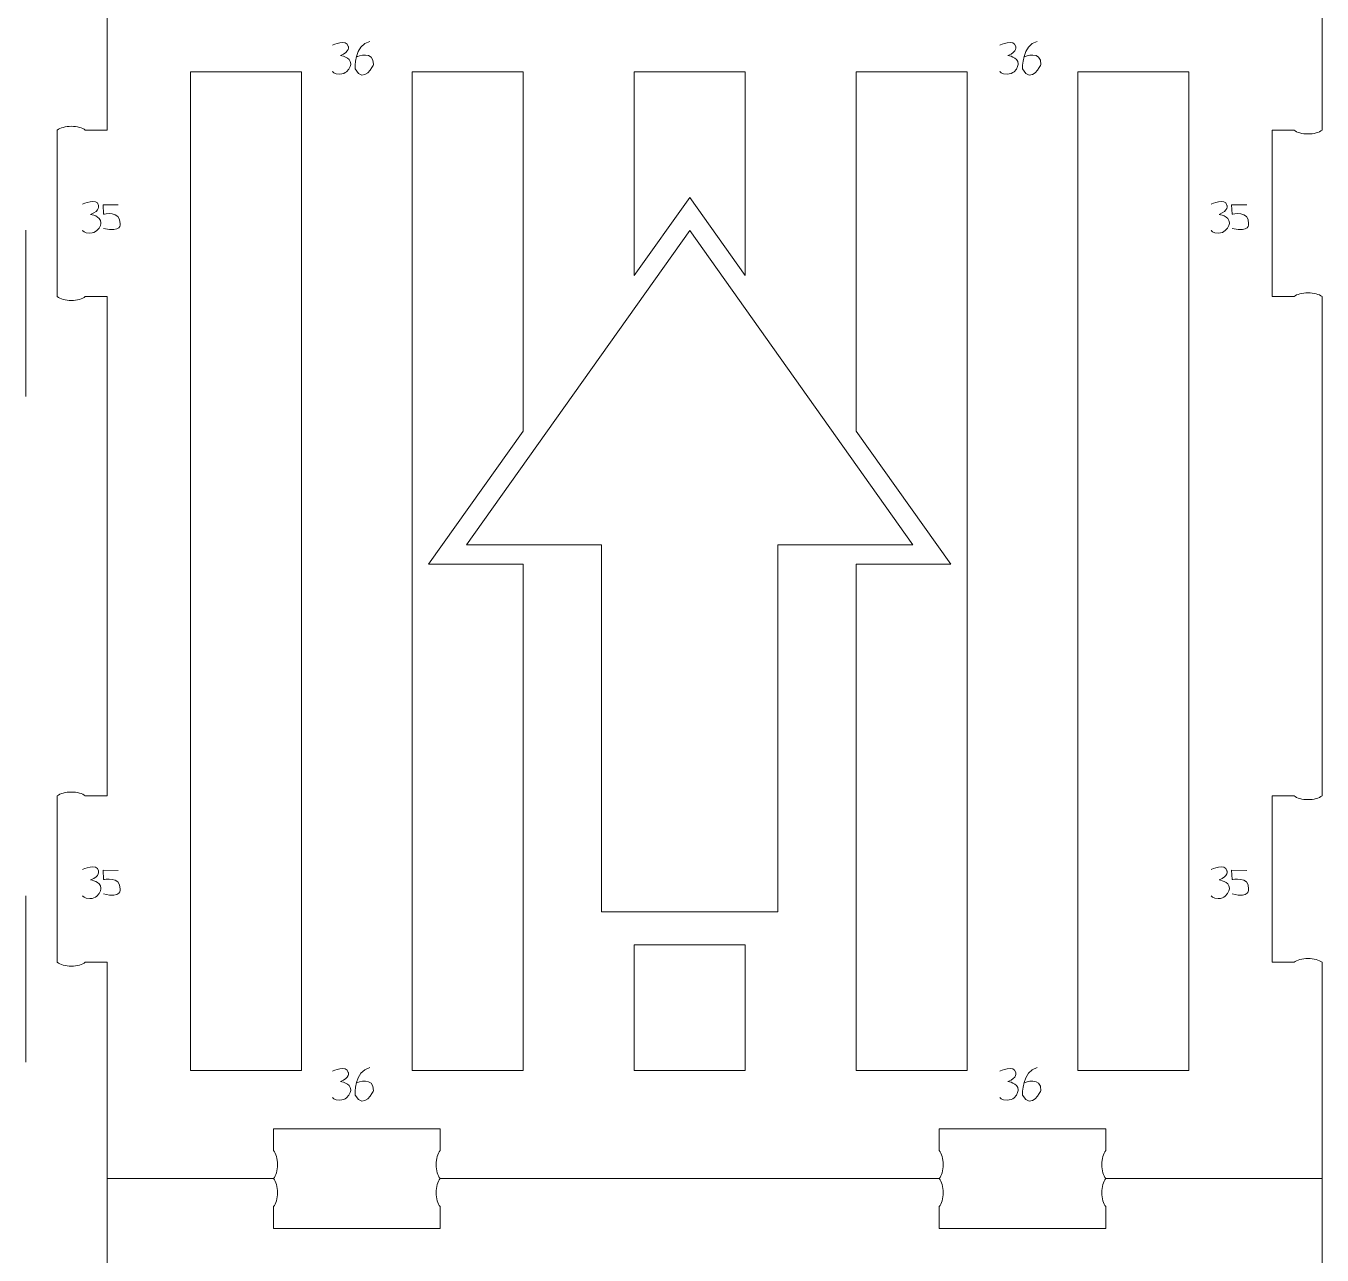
# Model space of a CAD drawing. Header units: centimetres. Extents: x -25 to 25, y -32.5 to 32.5.
# Drawn here: x 6.64 to 14.42, y 5.21 to 12.59 of the extents above; entities that cross this region are included whole.
import ezdxf

# ---------------------------------------------------------------- set-up
doc = ezdxf.new("R2010")
doc.units = ezdxf.units.CM
doc.header["$MEASUREMENT"] = 0
doc.layers.add('Capa 1', color=7, linetype='Continuous')

msp = doc.modelspace()

# ---------------------------------------------------------------- linework, layer by layer
at = {"layer": 'Capa 1', "color": 250, "lineweight": 20}
for points, knots in [([(6.99238, 11.96753), (6.99238, 11.96753), (7.12394, 11.96759), (7.12394, 11.96759), (7.12394, 11.96759), (7.12394, 11.96759), (7.12394, 12.96759), (7.12394, 12.96759), (7.12394, 12.96759), (7.12394, 12.96759), (8.12394, 12.96759), (8.12394, 12.96759)], [0, 0, 0, 0, 0.25, 0.25, 0.25, 0.25, 0.5, 0.5, 0.5, 0.5, 1, 1, 1, 1]), ([(13.12394, 12.96759), (13.12394, 12.96759), (14.12394, 12.96759), (14.12394, 12.96759), (14.12394, 12.96759), (14.12394, 12.96759), (14.42394, 12.96759), (14.42394, 12.96759), (14.42394, 12.96759), (14.42394, 12.96759), (14.42394, 11.96759), (14.42394, 11.96759)], [0, 0, 0, 0, 0.25, 0.25, 0.25, 0.25, 0.5, 0.5, 0.5, 0.5, 1, 1, 1, 1]), ([(6.82394, 11.96759), (6.84172, 11.98144), (6.87281, 11.9906), (6.90817, 11.99059), (6.90817, 11.99059), (6.94352, 11.99058), (6.97461, 11.98139), (6.99238, 11.96753)], [0, 0, 0, 0, 0.3333333, 0.3333333, 0.3333333, 0.3333333, 1, 1, 1, 1]), ([(14.2555, 11.96765), (14.2555, 11.96765), (14.12394, 11.96759), (14.12394, 11.96759), (14.12394, 11.96759), (14.12394, 11.96759), (14.12394, 10.96759), (14.12394, 10.96759), (14.12394, 10.96759), (14.12394, 10.96759), (14.2555, 10.96765), (14.2555, 10.96765)], [0, 0, 0, 0, 0.25, 0.25, 0.25, 0.25, 0.5, 0.5, 0.5, 0.5, 1, 1, 1, 1]), ([(14.2555, 11.96765), (14.27327, 11.95379), (14.30435, 11.94461), (14.33971, 11.9446), (14.33971, 11.9446), (14.37507, 11.94459), (14.40615, 11.95375), (14.42394, 11.9676)], [0, 0, 0, 0, 0.3333333, 0.3333333, 0.3333333, 0.3333333, 1, 1, 1, 1]), ([(14.2555, 10.96765), (14.27328, 10.9815), (14.30437, 10.99066), (14.33973, 10.99065), (14.33973, 10.99065), (14.37508, 10.99064), (14.40617, 10.98145), (14.42394, 10.96759)], [0, 0, 0, 0, 0.3333333, 0.3333333, 0.3333333, 0.3333333, 1, 1, 1, 1]), ([(6.82394, 10.96759), (6.84171, 10.95373), (6.87279, 10.94455), (6.90815, 10.94454), (6.90815, 10.94454), (6.94351, 10.94453), (6.97459, 10.95369), (6.99238, 10.96754)], [0, 0, 0, 0, 0.3333333, 0.3333333, 0.3333333, 0.3333333, 1, 1, 1, 1]), ([(6.99238, 7.96753), (6.99238, 7.96753), (7.12394, 7.96759), (7.12394, 7.96759), (7.12394, 7.96759), (7.12394, 7.96759), (7.12394, 10.96759), (7.12394, 10.96759), (7.12394, 10.96759), (7.12394, 10.96759), (6.99238, 10.96754), (6.99238, 10.96754)], [0, 0, 0, 0, 0.25, 0.25, 0.25, 0.25, 0.5, 0.5, 0.5, 0.5, 1, 1, 1, 1]), ([(6.82394, 7.96759), (6.84172, 7.98144), (6.87281, 7.9906), (6.90817, 7.99059), (6.90817, 7.99059), (6.94352, 7.99058), (6.97461, 7.98139), (6.99238, 7.96753)], [0, 0, 0, 0, 0.3333333, 0.3333333, 0.3333333, 0.3333333, 1, 1, 1, 1]), ([(14.2555, 7.96765), (14.2555, 7.96765), (14.12394, 7.96759), (14.12394, 7.96759), (14.12394, 7.96759), (14.12394, 7.96759), (14.12394, 6.96759), (14.12394, 6.96759), (14.12394, 6.96759), (14.12394, 6.96759), (14.2555, 6.96765), (14.2555, 6.96765)], [0, 0, 0, 0, 0.25, 0.25, 0.25, 0.25, 0.5, 0.5, 0.5, 0.5, 1, 1, 1, 1]), ([(14.2555, 7.96765), (14.27327, 7.95379), (14.30435, 7.94461), (14.33971, 7.9446), (14.33971, 7.9446), (14.37507, 7.94459), (14.40615, 7.95375), (14.42394, 7.9676)], [0, 0, 0, 0, 0.3333333, 0.3333333, 0.3333333, 0.3333333, 1, 1, 1, 1]), ([(6.82394, 6.96759), (6.84171, 6.95373), (6.87279, 6.94455), (6.90815, 6.94454), (6.90815, 6.94454), (6.94351, 6.94453), (6.97459, 6.95369), (6.99238, 6.96754)], [0, 0, 0, 0, 0.3333333, 0.3333333, 0.3333333, 0.3333333, 1, 1, 1, 1]), ([(7.12394, 5.66759), (7.12394, 5.66759), (7.12394, 5.96759), (7.12394, 5.96759), (7.12394, 5.96759), (7.12394, 5.96759), (7.12394, 6.96759), (7.12394, 6.96759), (7.12394, 6.96759), (7.12394, 6.96759), (6.99238, 6.96754), (6.99238, 6.96754)], [0, 0, 0, 0, 0.25, 0.25, 0.25, 0.25, 0.5, 0.5, 0.5, 0.5, 1, 1, 1, 1]), ([(14.2555, 6.96765), (14.27328, 6.9815), (14.30437, 6.99066), (14.33973, 6.99065), (14.33973, 6.99065), (14.37508, 6.99064), (14.40617, 6.98145), (14.42394, 6.96759)], [0, 0, 0, 0, 0.3333333, 0.3333333, 0.3333333, 0.3333333, 1, 1, 1, 1]), ([(14.42394, 6.96759), (14.42394, 6.96759), (14.42394, 5.96759), (14.42394, 5.96759), (14.42394, 5.96759), (14.42394, 5.96759), (14.42394, 5.66759), (14.42394, 5.66759)], [0, 0, 0, 0, 0.3333333, 0.3333333, 0.3333333, 0.3333333, 1, 1, 1, 1]), ([(9.124, 5.83603), (9.124, 5.83603), (9.12394, 5.96759), (9.12394, 5.96759), (9.12394, 5.96759), (9.12394, 5.96759), (8.12394, 5.96759), (8.12394, 5.96759), (8.12394, 5.96759), (8.12394, 5.96759), (8.12399, 5.83603), (8.12399, 5.83603)], [0, 0, 0, 0, 0.25, 0.25, 0.25, 0.25, 0.5, 0.5, 0.5, 0.5, 1, 1, 1, 1]), ([(13.124, 5.83603), (13.124, 5.83603), (13.12394, 5.96759), (13.12394, 5.96759), (13.12394, 5.96759), (13.12394, 5.96759), (12.12394, 5.96759), (12.12394, 5.96759), (12.12394, 5.96759), (12.12394, 5.96759), (12.12399, 5.83603), (12.12399, 5.83603)], [0, 0, 0, 0, 0.25, 0.25, 0.25, 0.25, 0.5, 0.5, 0.5, 0.5, 1, 1, 1, 1]), ([(8.12394, 5.66759), (8.1378, 5.68536), (8.14698, 5.71644), (8.14699, 5.7518), (8.14699, 5.7518), (8.147, 5.78716), (8.13784, 5.81824), (8.12399, 5.83603)], [0, 0, 0, 0, 0.3333333, 0.3333333, 0.3333333, 0.3333333, 1, 1, 1, 1]), ([(9.12394, 5.66759), (9.11009, 5.68537), (9.10093, 5.71646), (9.10094, 5.75182), (9.10094, 5.75182), (9.10095, 5.78717), (9.11014, 5.81826), (9.124, 5.83603)], [0, 0, 0, 0, 0.3333333, 0.3333333, 0.3333333, 0.3333333, 1, 1, 1, 1]), ([(12.12394, 5.66759), (12.1378, 5.68536), (12.14698, 5.71644), (12.14699, 5.7518), (12.14699, 5.7518), (12.147, 5.78716), (12.13784, 5.81824), (12.12399, 5.83603)], [0, 0, 0, 0, 0.3333333, 0.3333333, 0.3333333, 0.3333333, 1, 1, 1, 1]), ([(13.12394, 5.66759), (13.11009, 5.68537), (13.10093, 5.71646), (13.10094, 5.75182), (13.10094, 5.75182), (13.10095, 5.78717), (13.11014, 5.81826), (13.124, 5.83603)], [0, 0, 0, 0, 0.3333333, 0.3333333, 0.3333333, 0.3333333, 1, 1, 1, 1]), ([(6.99238, 4.66753), (6.99238, 4.66753), (7.12394, 4.66759), (7.12394, 4.66759), (7.12394, 4.66759), (7.12394, 4.66759), (7.12394, 5.66759), (7.12394, 5.66759), (7.12394, 5.66759), (7.12394, 5.66759), (8.12394, 5.66759), (8.12394, 5.66759)], [0, 0, 0, 0, 0.25, 0.25, 0.25, 0.25, 0.5, 0.5, 0.5, 0.5, 1, 1, 1, 1]), ([(8.12389, 5.49915), (8.13775, 5.51692), (8.14693, 5.548), (8.14694, 5.58336), (8.14694, 5.58336), (8.14695, 5.61872), (8.13779, 5.6498), (8.12394, 5.66759)], [0, 0, 0, 0, 0.3333333, 0.3333333, 0.3333333, 0.3333333, 1, 1, 1, 1]), ([(9.12389, 5.49915), (9.11004, 5.51693), (9.10088, 5.54802), (9.10089, 5.58338), (9.10089, 5.58338), (9.1009, 5.61873), (9.11009, 5.64982), (9.12395, 5.66759)], [0, 0, 0, 0, 0.3333333, 0.3333333, 0.3333333, 0.3333333, 1, 1, 1, 1]), ([(12.12389, 5.49915), (12.13775, 5.51692), (12.14693, 5.548), (12.14694, 5.58336), (12.14694, 5.58336), (12.14695, 5.61872), (12.13779, 5.6498), (12.12394, 5.66759)], [0, 0, 0, 0, 0.3333333, 0.3333333, 0.3333333, 0.3333333, 1, 1, 1, 1]), ([(13.12389, 5.49915), (13.11004, 5.51693), (13.10088, 5.54802), (13.10089, 5.58338), (13.10089, 5.58338), (13.1009, 5.61873), (13.11009, 5.64982), (13.12395, 5.66759)], [0, 0, 0, 0, 0.3333333, 0.3333333, 0.3333333, 0.3333333, 1, 1, 1, 1]), ([(13.12394, 5.66759), (13.12394, 5.66759), (14.12394, 5.66759), (14.12394, 5.66759), (14.12394, 5.66759), (14.12394, 5.66759), (14.42394, 5.66759), (14.42394, 5.66759), (14.42394, 5.66759), (14.42394, 5.66759), (14.42394, 4.66759), (14.42394, 4.66759)], [0, 0, 0, 0, 0.25, 0.25, 0.25, 0.25, 0.5, 0.5, 0.5, 0.5, 1, 1, 1, 1]), ([(8.12389, 5.49915), (8.12389, 5.49915), (8.12394, 5.36759), (8.12394, 5.36759), (8.12394, 5.36759), (8.12394, 5.36759), (9.12394, 5.36759), (9.12394, 5.36759), (9.12394, 5.36759), (9.12394, 5.36759), (9.12389, 5.49915), (9.12389, 5.49915)], [0, 0, 0, 0, 0.25, 0.25, 0.25, 0.25, 0.5, 0.5, 0.5, 0.5, 1, 1, 1, 1]), ([(12.12389, 5.49915), (12.12389, 5.49915), (12.12394, 5.36759), (12.12394, 5.36759), (12.12394, 5.36759), (12.12394, 5.36759), (13.12394, 5.36759), (13.12394, 5.36759), (13.12394, 5.36759), (13.12394, 5.36759), (13.12389, 5.49915), (13.12389, 5.49915)], [0, 0, 0, 0, 0.25, 0.25, 0.25, 0.25, 0.5, 0.5, 0.5, 0.5, 1, 1, 1, 1])]:
    msp.add_open_spline(points, degree=3, knots=knots, dxfattribs=at)
at = {"layer": 'Capa 1', "color": 22, "lineweight": 5}
for points, knots in [([(8.47742, 12.32112), (8.47742, 12.32112), (8.48465, 12.30264), (8.5207, 12.30384), (8.5207, 12.30384), (8.53941, 12.30446), (8.55281, 12.31115), (8.56253, 12.3188), (8.56253, 12.3188), (8.58623, 12.3375), (8.58745, 12.36654), (8.58745, 12.36654), (8.58745, 12.36654), (8.58623, 12.40825), (8.52501, 12.41629), (8.52501, 12.41629), (8.52501, 12.41629), (8.58497, 12.43858), (8.5726, 12.47071), (8.5726, 12.47071), (8.5726, 12.47071), (8.56396, 12.52014), (8.47742, 12.47815), (8.47742, 12.47815)], [0, 0, 0, 0, 0.1428571, 0.1428571, 0.1428571, 0.1428571, 0.2857143, 0.2857143, 0.2857143, 0.2857143, 0.4285714, 0.4285714, 0.4285714, 0.4285714, 0.5714286, 0.5714286, 0.5714286, 0.5714286, 0.7142857, 0.7142857, 0.7142857, 0.7142857, 1, 1, 1, 1]), ([(8.62468, 12.4094), (8.62468, 12.4094), (8.72852, 12.44995), (8.72357, 12.36129), (8.72357, 12.36129), (8.72357, 12.36129), (8.66838, 12.23952), (8.61312, 12.33521), (8.61312, 12.33521), (8.61312, 12.33521), (8.60818, 12.48028), (8.70209, 12.50004)], [0, 0, 0, 0, 0.25, 0.25, 0.25, 0.25, 0.5, 0.5, 0.5, 0.5, 1, 1, 1, 1]), ([(12.48807, 12.32112), (12.48807, 12.32112), (12.4953, 12.30264), (12.53135, 12.30384), (12.53135, 12.30384), (12.55006, 12.30446), (12.56346, 12.31115), (12.57318, 12.3188), (12.57318, 12.3188), (12.59688, 12.3375), (12.5981, 12.36654), (12.5981, 12.36654), (12.5981, 12.36654), (12.59688, 12.40825), (12.53566, 12.41629), (12.53566, 12.41629), (12.53566, 12.41629), (12.59562, 12.43858), (12.58325, 12.47071), (12.58325, 12.47071), (12.58325, 12.47071), (12.57461, 12.52014), (12.48807, 12.47815), (12.48807, 12.47815)], [0, 0, 0, 0, 0.1428571, 0.1428571, 0.1428571, 0.1428571, 0.2857143, 0.2857143, 0.2857143, 0.2857143, 0.4285714, 0.4285714, 0.4285714, 0.4285714, 0.5714286, 0.5714286, 0.5714286, 0.5714286, 0.7142857, 0.7142857, 0.7142857, 0.7142857, 1, 1, 1, 1]), ([(12.63533, 12.4094), (12.63533, 12.4094), (12.73917, 12.44995), (12.73422, 12.36129), (12.73422, 12.36129), (12.73422, 12.36129), (12.67903, 12.23952), (12.62377, 12.33521), (12.62377, 12.33521), (12.62377, 12.33521), (12.61883, 12.48028), (12.71274, 12.50004)], [0, 0, 0, 0, 0.25, 0.25, 0.25, 0.25, 0.5, 0.5, 0.5, 0.5, 1, 1, 1, 1]), ([(6.97628, 11.36596), (6.97628, 11.36596), (6.98351, 11.34748), (7.01956, 11.34868), (7.01956, 11.34868), (7.03827, 11.3493), (7.05167, 11.35599), (7.06139, 11.36364), (7.06139, 11.36364), (7.08509, 11.38234), (7.08631, 11.41138), (7.08631, 11.41138), (7.08631, 11.41138), (7.08509, 11.45309), (7.02387, 11.46113), (7.02387, 11.46113), (7.02387, 11.46113), (7.08383, 11.48342), (7.07146, 11.51555), (7.07146, 11.51555), (7.07146, 11.51555), (7.06282, 11.56498), (6.97628, 11.52299), (6.97628, 11.52299)], [0, 0, 0, 0, 0.1428571, 0.1428571, 0.1428571, 0.1428571, 0.2857143, 0.2857143, 0.2857143, 0.2857143, 0.4285714, 0.4285714, 0.4285714, 0.4285714, 0.5714286, 0.5714286, 0.5714286, 0.5714286, 0.7142857, 0.7142857, 0.7142857, 0.7142857, 1, 1, 1, 1]), ([(13.75726, 11.36596), (13.75726, 11.36596), (13.76449, 11.34748), (13.80054, 11.34868), (13.80054, 11.34868), (13.81925, 11.3493), (13.83265, 11.35599), (13.84237, 11.36364), (13.84237, 11.36364), (13.86607, 11.38234), (13.86729, 11.41138), (13.86729, 11.41138), (13.86729, 11.41138), (13.86607, 11.45309), (13.80485, 11.46113), (13.80485, 11.46113), (13.80485, 11.46113), (13.86481, 11.48342), (13.85244, 11.51555), (13.85244, 11.51555), (13.85244, 11.51555), (13.8438, 11.56498), (13.75726, 11.52299), (13.75726, 11.52299)], [0, 0, 0, 0, 0.1428571, 0.1428571, 0.1428571, 0.1428571, 0.2857143, 0.2857143, 0.2857143, 0.2857143, 0.4285714, 0.4285714, 0.4285714, 0.4285714, 0.5714286, 0.5714286, 0.5714286, 0.5714286, 0.7142857, 0.7142857, 0.7142857, 0.7142857, 1, 1, 1, 1]), ([(7.19032, 11.51833), (7.19032, 11.51833), (7.09885, 11.51888), (7.09885, 11.51888), (7.09885, 11.51888), (7.09885, 11.51888), (7.10214, 11.4625), (7.10214, 11.4625)], [0, 0, 0, 0, 0.3333333, 0.3333333, 0.3333333, 0.3333333, 1, 1, 1, 1]), ([(7.10214, 11.4625), (7.10214, 11.4625), (7.20723, 11.48656), (7.20105, 11.40533), (7.20105, 11.40533), (7.20105, 11.40533), (7.21216, 11.34964), (7.10214, 11.37685)], [0, 0, 0, 0, 0.3333333, 0.3333333, 0.3333333, 0.3333333, 1, 1, 1, 1]), ([(13.9713, 11.51833), (13.9713, 11.51833), (13.87983, 11.51888), (13.87983, 11.51888), (13.87983, 11.51888), (13.87983, 11.51888), (13.88312, 11.4625), (13.88312, 11.4625)], [0, 0, 0, 0, 0.3333333, 0.3333333, 0.3333333, 0.3333333, 1, 1, 1, 1]), ([(13.88312, 11.4625), (13.88312, 11.4625), (13.98821, 11.48656), (13.98203, 11.40533), (13.98203, 11.40533), (13.98203, 11.40533), (13.99314, 11.34964), (13.88312, 11.37685)], [0, 0, 0, 0, 0.3333333, 0.3333333, 0.3333333, 0.3333333, 1, 1, 1, 1]), ([(6.97628, 7.3674), (6.97628, 7.3674), (6.98351, 7.34892), (7.01956, 7.35012), (7.01956, 7.35012), (7.03827, 7.35074), (7.05167, 7.35743), (7.06139, 7.36508), (7.06139, 7.36508), (7.08509, 7.38378), (7.08631, 7.41282), (7.08631, 7.41282), (7.08631, 7.41282), (7.08509, 7.45453), (7.02387, 7.46257), (7.02387, 7.46257), (7.02387, 7.46257), (7.08383, 7.48486), (7.07146, 7.51699), (7.07146, 7.51699), (7.07146, 7.51699), (7.06282, 7.56642), (6.97628, 7.52443), (6.97628, 7.52443)], [0, 0, 0, 0, 0.1428571, 0.1428571, 0.1428571, 0.1428571, 0.2857143, 0.2857143, 0.2857143, 0.2857143, 0.4285714, 0.4285714, 0.4285714, 0.4285714, 0.5714286, 0.5714286, 0.5714286, 0.5714286, 0.7142857, 0.7142857, 0.7142857, 0.7142857, 1, 1, 1, 1]), ([(13.75726, 7.3674), (13.75726, 7.3674), (13.76449, 7.34892), (13.80054, 7.35012), (13.80054, 7.35012), (13.81925, 7.35074), (13.83265, 7.35743), (13.84237, 7.36508), (13.84237, 7.36508), (13.86607, 7.38378), (13.86729, 7.41282), (13.86729, 7.41282), (13.86729, 7.41282), (13.86607, 7.45453), (13.80485, 7.46257), (13.80485, 7.46257), (13.80485, 7.46257), (13.86481, 7.48486), (13.85244, 7.51699), (13.85244, 7.51699), (13.85244, 7.51699), (13.8438, 7.56642), (13.75726, 7.52443), (13.75726, 7.52443)], [0, 0, 0, 0, 0.1428571, 0.1428571, 0.1428571, 0.1428571, 0.2857143, 0.2857143, 0.2857143, 0.2857143, 0.4285714, 0.4285714, 0.4285714, 0.4285714, 0.5714286, 0.5714286, 0.5714286, 0.5714286, 0.7142857, 0.7142857, 0.7142857, 0.7142857, 1, 1, 1, 1]), ([(7.19032, 7.51977), (7.19032, 7.51977), (7.09885, 7.52032), (7.09885, 7.52032), (7.09885, 7.52032), (7.09885, 7.52032), (7.10214, 7.46394), (7.10214, 7.46394)], [0, 0, 0, 0, 0.3333333, 0.3333333, 0.3333333, 0.3333333, 1, 1, 1, 1]), ([(7.10214, 7.46394), (7.10214, 7.46394), (7.20723, 7.488), (7.20105, 7.40677), (7.20105, 7.40677), (7.20105, 7.40677), (7.21216, 7.35108), (7.10214, 7.37829)], [0, 0, 0, 0, 0.3333333, 0.3333333, 0.3333333, 0.3333333, 1, 1, 1, 1]), ([(13.9713, 7.51977), (13.9713, 7.51977), (13.87983, 7.52032), (13.87983, 7.52032), (13.87983, 7.52032), (13.87983, 7.52032), (13.88312, 7.46394), (13.88312, 7.46394)], [0, 0, 0, 0, 0.3333333, 0.3333333, 0.3333333, 0.3333333, 1, 1, 1, 1]), ([(13.88312, 7.46394), (13.88312, 7.46394), (13.98821, 7.488), (13.98203, 7.40677), (13.98203, 7.40677), (13.98203, 7.40677), (13.99314, 7.35108), (13.88312, 7.37829)], [0, 0, 0, 0, 0.3333333, 0.3333333, 0.3333333, 0.3333333, 1, 1, 1, 1]), ([(8.47742, 6.1557), (8.47742, 6.1557), (8.48465, 6.13722), (8.5207, 6.13842), (8.5207, 6.13842), (8.53941, 6.13904), (8.55281, 6.14573), (8.56253, 6.15338), (8.56253, 6.15338), (8.58623, 6.17208), (8.58745, 6.20112), (8.58745, 6.20112), (8.58745, 6.20112), (8.58623, 6.24283), (8.52501, 6.25087), (8.52501, 6.25087), (8.52501, 6.25087), (8.58497, 6.27316), (8.5726, 6.30529), (8.5726, 6.30529), (8.5726, 6.30529), (8.56396, 6.35472), (8.47742, 6.31273), (8.47742, 6.31273)], [0, 0, 0, 0, 0.1428571, 0.1428571, 0.1428571, 0.1428571, 0.2857143, 0.2857143, 0.2857143, 0.2857143, 0.4285714, 0.4285714, 0.4285714, 0.4285714, 0.5714286, 0.5714286, 0.5714286, 0.5714286, 0.7142857, 0.7142857, 0.7142857, 0.7142857, 1, 1, 1, 1]), ([(8.62468, 6.24398), (8.62468, 6.24398), (8.72852, 6.28453), (8.72357, 6.19587), (8.72357, 6.19587), (8.72357, 6.19587), (8.66838, 6.0741), (8.61312, 6.16979), (8.61312, 6.16979), (8.61312, 6.16979), (8.60818, 6.31486), (8.70209, 6.33462)], [0, 0, 0, 0, 0.25, 0.25, 0.25, 0.25, 0.5, 0.5, 0.5, 0.5, 1, 1, 1, 1]), ([(12.48807, 6.1557), (12.48807, 6.1557), (12.4953, 6.13722), (12.53135, 6.13842), (12.53135, 6.13842), (12.55006, 6.13904), (12.56346, 6.14573), (12.57318, 6.15338), (12.57318, 6.15338), (12.59688, 6.17208), (12.5981, 6.20112), (12.5981, 6.20112), (12.5981, 6.20112), (12.59688, 6.24283), (12.53566, 6.25087), (12.53566, 6.25087), (12.53566, 6.25087), (12.59562, 6.27316), (12.58325, 6.30529), (12.58325, 6.30529), (12.58325, 6.30529), (12.57461, 6.35472), (12.48807, 6.31273), (12.48807, 6.31273)], [0, 0, 0, 0, 0.1428571, 0.1428571, 0.1428571, 0.1428571, 0.2857143, 0.2857143, 0.2857143, 0.2857143, 0.4285714, 0.4285714, 0.4285714, 0.4285714, 0.5714286, 0.5714286, 0.5714286, 0.5714286, 0.7142857, 0.7142857, 0.7142857, 0.7142857, 1, 1, 1, 1]), ([(12.63533, 6.24398), (12.63533, 6.24398), (12.73917, 6.28453), (12.73422, 6.19587), (12.73422, 6.19587), (12.73422, 6.19587), (12.67903, 6.0741), (12.62377, 6.16979), (12.62377, 6.16979), (12.62377, 6.16979), (12.61883, 6.31486), (12.71274, 6.33462)], [0, 0, 0, 0, 0.25, 0.25, 0.25, 0.25, 0.5, 0.5, 0.5, 0.5, 1, 1, 1, 1])]:
    msp.add_open_spline(points, degree=3, knots=knots, dxfattribs=at)
at = {"layer": 'Capa 1', "color": 240, "lineweight": 20}
for points, knots in [([(7.62394, 6.31759), (7.62394, 6.31759), (8.29061, 6.31759), (8.29061, 6.31759), (8.29061, 6.31759), (8.29061, 6.31759), (8.29061, 12.31759), (8.29061, 12.31759), (8.29061, 12.31759), (8.29061, 12.31759), (7.62394, 12.31759), (7.62394, 12.31759), (7.62394, 12.31759), (7.62394, 12.31759), (7.62394, 6.31759), (7.62394, 6.31759)], [0, 0, 0, 0, 0.2, 0.2, 0.2, 0.2, 0.4, 0.4, 0.4, 0.4, 0.6, 0.6, 0.6, 0.6, 1, 1, 1, 1]), ([(8.95727, 6.31759), (8.95727, 6.31759), (9.62394, 6.31759), (9.62394, 6.31759), (9.62394, 6.31759), (9.62394, 6.31759), (9.62394, 9.35906), (9.62394, 9.35906), (9.62394, 9.35906), (9.62394, 9.35906), (9.0549, 9.35906), (9.0549, 9.35906), (9.0549, 9.35906), (9.0549, 9.35906), (9.62394, 10.15852), (9.62394, 10.15852), (9.62394, 10.15852), (9.62394, 10.15852), (9.62394, 12.31759), (9.62394, 12.31759), (9.62394, 12.31759), (9.62394, 12.31759), (8.95727, 12.31759), (8.95727, 12.31759), (8.95727, 12.31759), (8.95727, 12.31759), (8.95727, 6.31759), (8.95727, 6.31759)], [0, 0, 0, 0, 0.125, 0.125, 0.125, 0.125, 0.25, 0.25, 0.25, 0.25, 0.375, 0.375, 0.375, 0.375, 0.5, 0.5, 0.5, 0.5, 0.625, 0.625, 0.625, 0.625, 0.75, 0.75, 0.75, 0.75, 1, 1, 1, 1]), ([(10.95727, 11.09516), (10.95727, 11.09516), (10.95727, 12.31759), (10.95727, 12.31759), (10.95727, 12.31759), (10.95727, 12.31759), (10.29061, 12.31759), (10.29061, 12.31759), (10.29061, 12.31759), (10.29061, 12.31759), (10.29061, 11.09513), (10.29061, 11.09513), (10.29061, 11.09513), (10.29061, 11.09513), (10.62395, 11.56345), (10.62395, 11.56345), (10.62395, 11.56345), (10.62395, 11.56345), (10.95727, 11.09516), (10.95727, 11.09516)], [0, 0, 0, 0, 0.1666667, 0.1666667, 0.1666667, 0.1666667, 0.3333333, 0.3333333, 0.3333333, 0.3333333, 0.5, 0.5, 0.5, 0.5, 0.6666667, 0.6666667, 0.6666667, 0.6666667, 1, 1, 1, 1]), ([(11.62394, 6.31759), (11.62394, 6.31759), (12.29061, 6.31759), (12.29061, 6.31759), (12.29061, 6.31759), (12.29061, 6.31759), (12.29061, 12.31759), (12.29061, 12.31759), (12.29061, 12.31759), (12.29061, 12.31759), (11.62394, 12.31759), (11.62394, 12.31759), (11.62394, 12.31759), (11.62394, 12.31759), (11.62394, 10.15853), (11.62394, 10.15853), (11.62394, 10.15853), (11.62394, 10.15853), (12.19299, 9.35906), (12.19299, 9.35906), (12.19299, 9.35906), (12.19299, 9.35906), (11.62394, 9.35906), (11.62394, 9.35906), (11.62394, 9.35906), (11.62394, 9.35906), (11.62394, 6.31759), (11.62394, 6.31759)], [0, 0, 0, 0, 0.125, 0.125, 0.125, 0.125, 0.25, 0.25, 0.25, 0.25, 0.375, 0.375, 0.375, 0.375, 0.5, 0.5, 0.5, 0.5, 0.625, 0.625, 0.625, 0.625, 0.75, 0.75, 0.75, 0.75, 1, 1, 1, 1]), ([(12.95727, 6.31759), (12.95727, 6.31759), (13.62394, 6.31759), (13.62394, 6.31759), (13.62394, 6.31759), (13.62394, 6.31759), (13.62394, 12.31759), (13.62394, 12.31759), (13.62394, 12.31759), (13.62394, 12.31759), (12.95727, 12.31759), (12.95727, 12.31759), (12.95727, 12.31759), (12.95727, 12.31759), (12.95727, 6.31759), (12.95727, 6.31759)], [0, 0, 0, 0, 0.2, 0.2, 0.2, 0.2, 0.4, 0.4, 0.4, 0.4, 0.6, 0.6, 0.6, 0.6, 1, 1, 1, 1]), ([(10.09477, 7.27148), (10.09477, 7.27148), (10.09477, 9.47632), (10.09477, 9.47632), (10.09477, 9.47632), (10.09477, 9.47632), (9.28339, 9.47632), (9.28339, 9.47632), (9.28339, 9.47632), (9.28339, 9.47632), (10.62395, 11.3637), (10.62395, 11.3637), (10.62395, 11.3637), (10.62395, 11.3637), (11.9645, 9.47632), (11.9645, 9.47632), (11.9645, 9.47632), (11.9645, 9.47632), (11.15312, 9.47632), (11.15312, 9.47632), (11.15312, 9.47632), (11.15312, 9.47632), (11.15312, 7.27148), (11.15312, 7.27148), (11.15312, 7.27148), (11.15312, 7.27148), (10.09477, 7.27148), (10.09477, 7.27148)], [0, 0, 0, 0, 0.125, 0.125, 0.125, 0.125, 0.25, 0.25, 0.25, 0.25, 0.375, 0.375, 0.375, 0.375, 0.5, 0.5, 0.5, 0.5, 0.625, 0.625, 0.625, 0.625, 0.75, 0.75, 0.75, 0.75, 1, 1, 1, 1]), ([(10.29061, 6.31759), (10.29061, 6.31759), (10.95727, 6.31759), (10.95727, 6.31759), (10.95727, 6.31759), (10.95727, 6.31759), (10.95727, 7.07173), (10.95727, 7.07173), (10.95727, 7.07173), (10.95727, 7.07173), (10.29061, 7.07173), (10.29061, 7.07173), (10.29061, 7.07173), (10.29061, 7.07173), (10.29061, 6.31759), (10.29061, 6.31759)], [0, 0, 0, 0, 0.2, 0.2, 0.2, 0.2, 0.4, 0.4, 0.4, 0.4, 0.6, 0.6, 0.6, 0.6, 1, 1, 1, 1])]:
    msp.add_open_spline(points, degree=3, knots=knots, dxfattribs=at)
at = {"layer": 'Capa 1', "color": 250, "lineweight": 20}
for points in [[(6.82394, 10.96759), (6.82394, 10.96759), (6.82394, 11.96759), (6.82394, 11.96759)], [(6.63541, 11.36759), (6.63541, 11.36759), (6.63541, 10.36759), (6.63541, 10.36759)], [(14.42394, 10.96759), (14.42394, 10.96759), (14.42394, 7.96759), (14.42394, 7.96759)], [(6.82394, 6.96759), (6.82394, 6.96759), (6.82394, 7.96759), (6.82394, 7.96759)], [(6.63541, 7.36759), (6.63541, 7.36759), (6.63541, 6.36759), (6.63541, 6.36759)], [(9.12394, 5.66759), (9.12394, 5.66759), (12.12394, 5.66759), (12.12394, 5.66759)]]:
    msp.add_open_spline(points, degree=3, dxfattribs=at)

doc.saveas('drawing.dxf')
